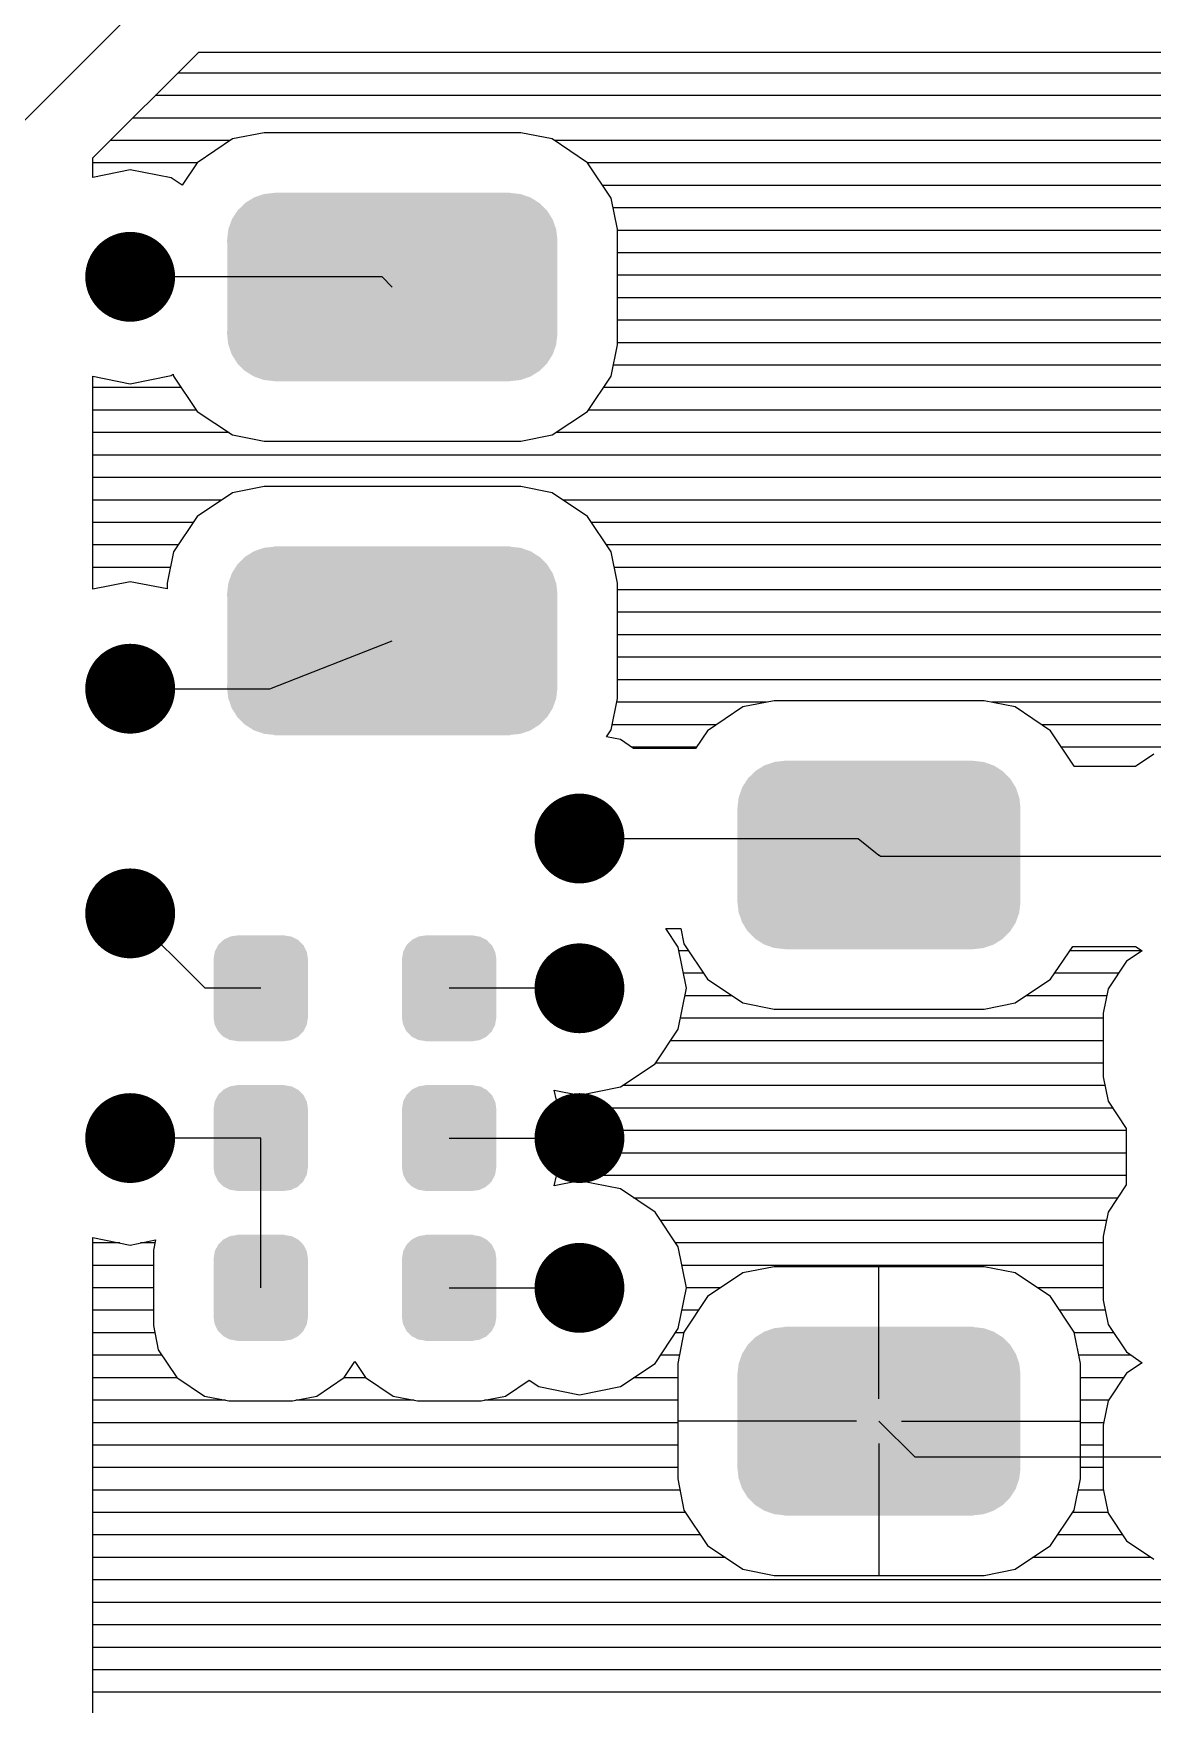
# Model space of a CAD drawing. Extents: x 295 to 953, y 10 to 290.
# Drawn here: x 787.81 to 808.69, y 160.13 to 191.31 of the extents above; entities that cross this region are included whole.
import ezdxf

# ---------------------------------------------------------------- set-up
doc = ezdxf.new("R2010")
doc.units = 0
doc.header["$LTSCALE"] = 5
doc.header["$MEASUREMENT"] = 0
doc.layers.get('0').update_dxf_attribs({"linetype": 'CONTINUOUS', "lineweight": 25})
doc.layers.add('DV-DPO-A6_BOT', color=7, linetype='CONTINUOUS')

msp = doc.modelspace()

# ---------------------------------------------------------------- linework, layer by layer
at = {"const_width": 0.838}
for points in [[(790.031, 186.767, -1), (789.193, 186.767, -1)], [(790.031, 179.084, -1), (789.193, 179.084, -1)], [(798.413, 176.29, -1), (797.575, 176.29, -1)], [(790.031, 174.893, -1), (789.193, 174.893, -1)], [(798.413, 173.496, -1), (797.575, 173.496, -1)], [(790.031, 170.702, -1), (789.193, 170.702, -1)], [(798.413, 170.702, -1), (797.575, 170.702, -1)], [(798.413, 167.908, -1), (797.575, 167.908, -1)]]:
    msp.add_lwpolyline(points, format="xyb", close=True, dxfattribs=at)
for points in [[(797.077, 188.248), (796.897, 188.311), (791.924, 188.248), (792.108, 188.311)], [(796.897, 188.311), (796.886, 188.312), (792.108, 188.311), (792.111, 188.312)], [(796.886, 188.312), (796.7, 188.333), (792.111, 188.312), (792.303, 188.333)], [(796.7, 188.333), (796.7, 188.337), (792.303, 188.333), (792.303, 188.337)], [(797.494, 187.838), (797.392, 188.001), (791.508, 187.838), (791.612, 188.001)], [(797.392, 188.001), (797.387, 188.005), (791.612, 188.001), (791.615, 188.005)], [(797.387, 188.005), (797.252, 188.141), (791.615, 188.005), (791.752, 188.141)], [(797.252, 188.141), (797.246, 188.144), (791.752, 188.141), (791.755, 188.144)], [(797.246, 188.144), (797.084, 188.246), (791.755, 188.144), (791.92, 188.246)], [(797.084, 188.246), (797.077, 188.248), (791.92, 188.246), (791.924, 188.248)], [(797.56, 187.651), (797.497, 187.833), (791.442, 187.651), (791.507, 187.833)], [(797.497, 187.833), (797.494, 187.838), (791.507, 187.833), (791.508, 187.838)], [(797.583, 187.454), (797.562, 187.646), (791.42, 187.454), (791.442, 187.646)], [(797.58, 187.384), (797.583, 187.454), (791.422, 187.384), (791.42, 187.454)], [(797.58, 185.77), (797.58, 187.384), (791.422, 185.77), (791.422, 187.384)], [(797.562, 187.646), (797.56, 187.651), (791.442, 187.646), (791.442, 187.651)], [(797.583, 185.7), (797.58, 185.77), (791.42, 185.7), (791.422, 185.77)], [(797.561, 185.509), (797.583, 185.7), (791.441, 185.509), (791.42, 185.7)], [(797.561, 185.503), (797.561, 185.509), (791.443, 185.503), (791.441, 185.509)], [(797.496, 185.321), (797.561, 185.503), (791.506, 185.321), (791.443, 185.503)], [(797.494, 185.316), (797.496, 185.321), (791.509, 185.316), (791.506, 185.321)], [(797.391, 185.154), (797.494, 185.316), (791.611, 185.154), (791.509, 185.316)], [(797.388, 185.149), (797.391, 185.154), (791.615, 185.149), (791.611, 185.154)], [(797.251, 185.013), (797.388, 185.149), (791.751, 185.013), (791.615, 185.149)], [(797.247, 185.01), (797.251, 185.013), (791.757, 185.01), (791.751, 185.013)], [(797.083, 184.908), (797.247, 185.01), (791.919, 184.908), (791.757, 185.01)], [(797.079, 184.906), (797.083, 184.908), (791.926, 184.906), (791.919, 184.908)], [(796.895, 184.843), (797.079, 184.906), (792.106, 184.843), (791.926, 184.906)], [(796.892, 184.842), (796.895, 184.843), (792.117, 184.842), (792.106, 184.843)], [(796.7, 184.821), (796.892, 184.842), (792.303, 184.821), (792.117, 184.842)], [(796.7, 184.817), (796.7, 184.821), (792.303, 184.817), (792.303, 184.821)], [(796.7, 181.733), (796.7, 181.738), (792.303, 181.733), (792.303, 181.738)], [(797.387, 181.406), (797.252, 181.541), (791.615, 181.406), (791.752, 181.541)], [(797.252, 181.541), (797.246, 181.545), (791.752, 181.541), (791.755, 181.545)], [(797.246, 181.545), (797.084, 181.647), (791.755, 181.545), (791.92, 181.647)], [(797.084, 181.647), (797.077, 181.649), (791.92, 181.647), (791.924, 181.649)], [(797.077, 181.649), (796.897, 181.712), (791.924, 181.649), (792.108, 181.712)], [(796.897, 181.712), (796.886, 181.713), (792.108, 181.712), (792.111, 181.713)], [(796.886, 181.713), (796.7, 181.733), (792.111, 181.713), (792.303, 181.733)], [(797.56, 181.052), (797.497, 181.233), (791.442, 181.052), (791.507, 181.233)], [(797.497, 181.233), (797.494, 181.238), (791.507, 181.233), (791.508, 181.238)], [(797.494, 181.238), (797.392, 181.401), (791.508, 181.238), (791.612, 181.401)], [(797.392, 181.401), (797.387, 181.406), (791.612, 181.401), (791.615, 181.406)], [(797.583, 180.855), (797.562, 181.046), (791.42, 180.855), (791.442, 181.046)], [(797.58, 180.785), (797.583, 180.855), (791.422, 180.785), (791.42, 180.855)], [(797.562, 181.046), (797.56, 181.052), (791.442, 181.046), (791.442, 181.052)], [(797.58, 179.17), (797.58, 180.785), (791.422, 179.17), (791.422, 180.785)], [(797.583, 179.1), (797.58, 179.17), (791.42, 179.1), (791.422, 179.17)], [(797.561, 178.909), (797.583, 179.1), (791.441, 178.909), (791.42, 179.1)], [(797.561, 178.904), (797.561, 178.909), (791.443, 178.904), (791.441, 178.909)], [(797.496, 178.722), (797.561, 178.904), (791.506, 178.722), (791.443, 178.904)], [(797.494, 178.717), (797.496, 178.722), (791.509, 178.717), (791.506, 178.722)], [(797.391, 178.554), (797.494, 178.717), (791.611, 178.554), (791.509, 178.717)], [(797.388, 178.55), (797.391, 178.554), (791.615, 178.55), (791.611, 178.554)], [(797.251, 178.414), (797.388, 178.55), (791.751, 178.414), (791.615, 178.55)], [(797.247, 178.411), (797.251, 178.414), (791.757, 178.411), (791.751, 178.414)], [(797.083, 178.309), (797.247, 178.411), (791.919, 178.309), (791.757, 178.411)], [(797.079, 178.306), (797.083, 178.309), (791.926, 178.306), (791.919, 178.309)], [(796.895, 178.244), (797.079, 178.306), (792.106, 178.244), (791.926, 178.306)], [(796.892, 178.242), (796.895, 178.244), (792.117, 178.242), (792.106, 178.244)], [(796.7, 178.222), (796.892, 178.242), (792.303, 178.222), (792.117, 178.242)], [(796.7, 178.217), (796.7, 178.222), (792.303, 178.217), (792.303, 178.222)], [(805.713, 177.655), (805.539, 177.716), (801.448, 177.655), (801.628, 177.716)], [(805.539, 177.716), (805.518, 177.719), (801.628, 177.716), (801.635, 177.719)], [(805.518, 177.719), (805.342, 177.739), (801.635, 177.719), (801.822, 177.739)], [(805.342, 177.739), (805.342, 177.742), (801.822, 177.739), (801.822, 177.742)], [(806.131, 177.246), (806.033, 177.404), (801.031, 177.246), (801.133, 177.404)], [(806.033, 177.404), (806.024, 177.412), (801.133, 177.404), (801.138, 177.412)], [(806.024, 177.412), (805.893, 177.545), (801.138, 177.412), (801.272, 177.545)], [(805.893, 177.545), (805.883, 177.551), (801.272, 177.545), (801.279, 177.551)], [(805.883, 177.551), (805.726, 177.651), (801.279, 177.551), (801.44, 177.651)], [(805.726, 177.651), (805.713, 177.655), (801.44, 177.651), (801.448, 177.655)], [(806.198, 177.059), (806.137, 177.236), (800.965, 177.059), (801.028, 177.236)], [(806.137, 177.236), (806.131, 177.246), (801.028, 177.236), (801.031, 177.246)], [(806.222, 176.862), (806.201, 177.049), (800.942, 176.862), (800.963, 177.049)], [(806.222, 176.86), (806.222, 176.862), (800.942, 176.86), (800.942, 176.862)], [(806.222, 175.105), (806.222, 176.86), (800.942, 175.105), (800.942, 176.86)], [(806.201, 177.049), (806.198, 177.059), (800.963, 177.049), (800.965, 177.059)], [(806.222, 175.102), (806.222, 175.105), (800.942, 175.102), (800.942, 175.105)], [(806.2, 174.916), (806.222, 175.102), (800.962, 174.916), (800.942, 175.102)], [(806.199, 174.905), (806.2, 174.916), (800.966, 174.905), (800.962, 174.916)], [(806.136, 174.729), (806.199, 174.905), (801.027, 174.729), (800.966, 174.905)], [(806.133, 174.719), (806.136, 174.729), (801.033, 174.719), (801.027, 174.729)], [(806.031, 174.56), (806.133, 174.719), (801.131, 174.56), (801.033, 174.719)], [(792.903, 174.184), (792.849, 174.294), (791.192, 174.184), (791.25, 174.294)], [(792.849, 174.294), (792.837, 174.307), (791.25, 174.294), (791.257, 174.307)], [(792.837, 174.307), (792.751, 174.394), (791.257, 174.307), (791.348, 174.394)], [(792.751, 174.394), (792.734, 174.403), (791.348, 174.394), (791.358, 174.403)], [(792.734, 174.403), (792.628, 174.459), (791.358, 174.403), (791.474, 174.459)], [(792.628, 174.459), (792.599, 174.463), (791.474, 174.459), (791.484, 174.463)], [(792.599, 174.463), (792.49, 174.481), (791.484, 174.463), (791.607, 174.481)], [(792.49, 174.481), (792.49, 174.485), (791.607, 174.481), (791.607, 174.485)], [(796.417, 174.184), (796.364, 174.294), (794.706, 174.184), (794.765, 174.294)], [(796.364, 174.294), (796.351, 174.307), (794.765, 174.294), (794.772, 174.307)], [(796.351, 174.307), (796.266, 174.394), (794.772, 174.307), (794.863, 174.394)], [(796.266, 174.394), (796.249, 174.403), (794.863, 174.394), (794.873, 174.403)], [(796.249, 174.403), (796.142, 174.459), (794.873, 174.403), (794.989, 174.459)], [(796.142, 174.459), (796.114, 174.463), (794.989, 174.459), (794.999, 174.463)], [(796.114, 174.463), (796.005, 174.481), (794.999, 174.463), (795.122, 174.481)], [(796.005, 174.481), (796.005, 174.485), (795.122, 174.481), (795.122, 174.485)], [(806.026, 174.552), (806.031, 174.56), (801.139, 174.552), (801.131, 174.56)], [(805.891, 174.42), (806.026, 174.552), (801.271, 174.42), (801.139, 174.552)], [(805.885, 174.413), (805.891, 174.42), (801.281, 174.413), (801.271, 174.42)], [(805.724, 174.314), (805.885, 174.413), (801.438, 174.314), (801.281, 174.413)], [(805.716, 174.309), (805.724, 174.314), (801.451, 174.309), (801.438, 174.314)], [(805.535, 174.248), (805.716, 174.309), (801.625, 174.248), (801.451, 174.309)], [(792.928, 174.046), (792.91, 174.169), (791.168, 174.046), (791.189, 174.169)], [(792.928, 174.043), (792.928, 174.046), (791.168, 174.043), (791.168, 174.046)], [(792.928, 172.948), (792.928, 174.043), (791.168, 172.948), (791.168, 174.043)], [(792.91, 174.169), (792.903, 174.184), (791.189, 174.169), (791.192, 174.184)], [(796.443, 174.046), (796.425, 174.169), (794.683, 174.046), (794.704, 174.169)], [(796.443, 174.043), (796.443, 174.046), (794.683, 174.043), (794.683, 174.046)], [(796.443, 172.948), (796.443, 174.043), (794.683, 172.948), (794.683, 174.043)], [(796.425, 174.169), (796.417, 174.184), (794.704, 174.169), (794.706, 174.184)], [(805.528, 174.246), (805.535, 174.248), (801.645, 174.246), (801.625, 174.248)], [(805.342, 174.226), (805.528, 174.246), (801.822, 174.226), (801.645, 174.246)], [(805.342, 174.222), (805.342, 174.226), (801.822, 174.222), (801.822, 174.226)], [(792.928, 172.945), (792.928, 172.948), (791.168, 172.945), (791.168, 172.948)], [(792.908, 172.822), (792.928, 172.945), (791.187, 172.822), (791.168, 172.945)], [(792.905, 172.808), (792.908, 172.822), (791.194, 172.808), (791.187, 172.822)], [(792.846, 172.697), (792.905, 172.808), (791.248, 172.697), (791.194, 172.808)], [(792.84, 172.684), (792.846, 172.697), (791.26, 172.684), (791.248, 172.697)], [(796.443, 172.945), (796.443, 172.948), (794.683, 172.945), (794.683, 172.948)], [(796.422, 172.822), (796.443, 172.945), (794.702, 172.822), (794.683, 172.945)], [(796.42, 172.808), (796.422, 172.822), (794.709, 172.808), (794.702, 172.822)], [(796.361, 172.697), (796.42, 172.808), (794.763, 172.697), (794.709, 172.808)], [(796.354, 172.684), (796.361, 172.697), (794.775, 172.684), (794.763, 172.697)], [(792.748, 172.597), (792.84, 172.684), (791.345, 172.597), (791.26, 172.684)], [(792.739, 172.588), (792.748, 172.597), (791.363, 172.588), (791.345, 172.597)], [(792.622, 172.532), (792.739, 172.588), (791.469, 172.532), (791.363, 172.588)], [(792.613, 172.528), (792.622, 172.532), (791.498, 172.528), (791.469, 172.532)], [(792.49, 172.51), (792.613, 172.528), (791.607, 172.51), (791.498, 172.528)], [(792.49, 172.507), (792.49, 172.51), (791.607, 172.507), (791.607, 172.51)], [(796.263, 172.597), (796.354, 172.684), (794.86, 172.597), (794.775, 172.684)], [(796.254, 172.588), (796.263, 172.597), (794.877, 172.588), (794.86, 172.597)], [(796.137, 172.532), (796.254, 172.588), (794.984, 172.532), (794.877, 172.588)], [(796.128, 172.528), (796.137, 172.532), (795.013, 172.528), (794.984, 172.532)], [(796.005, 172.51), (796.128, 172.528), (795.122, 172.51), (795.013, 172.528)], [(796.005, 172.507), (796.005, 172.51), (795.122, 172.507), (795.122, 172.51)], [(792.903, 171.39), (792.849, 171.5), (791.192, 171.39), (791.25, 171.5)], [(792.849, 171.5), (792.837, 171.513), (791.25, 171.5), (791.257, 171.513)], [(792.837, 171.513), (792.751, 171.6), (791.257, 171.513), (791.348, 171.6)], [(792.751, 171.6), (792.734, 171.609), (791.348, 171.6), (791.358, 171.609)], [(792.734, 171.609), (792.628, 171.665), (791.358, 171.609), (791.474, 171.665)], [(792.628, 171.665), (792.599, 171.669), (791.474, 171.665), (791.484, 171.669)], [(792.599, 171.669), (792.49, 171.687), (791.484, 171.669), (791.607, 171.687)], [(792.49, 171.687), (792.49, 171.691), (791.607, 171.687), (791.607, 171.691)], [(796.417, 171.39), (796.364, 171.5), (794.706, 171.39), (794.765, 171.5)], [(796.364, 171.5), (796.351, 171.513), (794.765, 171.5), (794.772, 171.513)], [(796.351, 171.513), (796.266, 171.6), (794.772, 171.513), (794.863, 171.6)], [(796.266, 171.6), (796.249, 171.609), (794.863, 171.6), (794.873, 171.609)], [(796.249, 171.609), (796.142, 171.665), (794.873, 171.609), (794.989, 171.665)], [(796.142, 171.665), (796.114, 171.669), (794.989, 171.665), (794.999, 171.669)], [(796.114, 171.669), (796.005, 171.687), (794.999, 171.669), (795.122, 171.687)], [(796.005, 171.687), (796.005, 171.691), (795.122, 171.687), (795.122, 171.691)], [(792.928, 171.252), (792.91, 171.375), (791.168, 171.252), (791.189, 171.375)], [(792.928, 171.249), (792.928, 171.252), (791.168, 171.249), (791.168, 171.252)], [(792.928, 170.154), (792.928, 171.249), (791.168, 170.154), (791.168, 171.249)], [(792.91, 171.375), (792.903, 171.39), (791.189, 171.375), (791.192, 171.39)], [(796.443, 171.252), (796.425, 171.375), (794.683, 171.252), (794.704, 171.375)], [(796.443, 171.249), (796.443, 171.252), (794.683, 171.249), (794.683, 171.252)], [(796.443, 170.154), (796.443, 171.249), (794.683, 170.154), (794.683, 171.249)], [(796.425, 171.375), (796.417, 171.39), (794.704, 171.375), (794.706, 171.39)], [(792.928, 170.151), (792.928, 170.154), (791.168, 170.151), (791.168, 170.154)], [(792.908, 170.028), (792.928, 170.151), (791.187, 170.028), (791.168, 170.151)], [(792.905, 170.014), (792.908, 170.028), (791.194, 170.014), (791.187, 170.028)], [(792.846, 169.903), (792.905, 170.014), (791.248, 169.903), (791.194, 170.014)], [(792.84, 169.89), (792.846, 169.903), (791.26, 169.89), (791.248, 169.903)], [(796.443, 170.151), (796.443, 170.154), (794.683, 170.151), (794.683, 170.154)], [(796.422, 170.028), (796.443, 170.151), (794.702, 170.028), (794.683, 170.151)], [(796.42, 170.014), (796.422, 170.028), (794.709, 170.014), (794.702, 170.028)], [(796.361, 169.903), (796.42, 170.014), (794.763, 169.903), (794.709, 170.014)], [(796.354, 169.89), (796.361, 169.903), (794.775, 169.89), (794.763, 169.903)], [(792.748, 169.803), (792.84, 169.89), (791.345, 169.803), (791.26, 169.89)], [(792.739, 169.794), (792.748, 169.803), (791.363, 169.794), (791.345, 169.803)], [(792.622, 169.738), (792.739, 169.794), (791.469, 169.738), (791.363, 169.794)], [(792.613, 169.734), (792.622, 169.738), (791.498, 169.734), (791.469, 169.738)], [(792.49, 169.716), (792.613, 169.734), (791.607, 169.716), (791.498, 169.734)], [(792.49, 169.713), (792.49, 169.716), (791.607, 169.713), (791.607, 169.716)], [(796.263, 169.803), (796.354, 169.89), (794.86, 169.803), (794.775, 169.89)], [(796.254, 169.794), (796.263, 169.803), (794.877, 169.794), (794.86, 169.803)], [(796.137, 169.738), (796.254, 169.794), (794.984, 169.738), (794.877, 169.794)], [(796.128, 169.734), (796.137, 169.738), (795.013, 169.734), (794.984, 169.738)], [(796.005, 169.716), (796.128, 169.734), (795.122, 169.716), (795.013, 169.734)], [(796.005, 169.713), (796.005, 169.716), (795.122, 169.713), (795.122, 169.716)], [(792.903, 168.596), (792.849, 168.706), (791.192, 168.596), (791.25, 168.706)], [(792.849, 168.706), (792.837, 168.719), (791.25, 168.706), (791.257, 168.719)], [(792.837, 168.719), (792.751, 168.806), (791.257, 168.719), (791.348, 168.806)], [(792.751, 168.806), (792.734, 168.815), (791.348, 168.806), (791.358, 168.815)], [(792.734, 168.815), (792.628, 168.871), (791.358, 168.815), (791.474, 168.871)], [(792.628, 168.871), (792.599, 168.875), (791.474, 168.871), (791.484, 168.875)], [(792.599, 168.875), (792.49, 168.893), (791.484, 168.875), (791.607, 168.893)], [(792.49, 168.893), (792.49, 168.897), (791.607, 168.893), (791.607, 168.897)], [(796.417, 168.596), (796.364, 168.706), (794.706, 168.596), (794.765, 168.706)], [(796.364, 168.706), (796.351, 168.719), (794.765, 168.706), (794.772, 168.719)], [(796.351, 168.719), (796.266, 168.806), (794.772, 168.719), (794.863, 168.806)], [(796.266, 168.806), (796.249, 168.815), (794.863, 168.806), (794.873, 168.815)], [(796.249, 168.815), (796.142, 168.871), (794.873, 168.815), (794.989, 168.871)], [(796.142, 168.871), (796.114, 168.875), (794.989, 168.871), (794.999, 168.875)], [(796.114, 168.875), (796.005, 168.893), (794.999, 168.875), (795.122, 168.893)], [(796.005, 168.893), (796.005, 168.897), (795.122, 168.893), (795.122, 168.897)], [(792.928, 168.458), (792.91, 168.581), (791.168, 168.458), (791.189, 168.581)], [(792.928, 168.455), (792.928, 168.458), (791.168, 168.455), (791.168, 168.458)], [(792.928, 167.36), (792.928, 168.455), (791.168, 167.36), (791.168, 168.455)], [(792.91, 168.581), (792.903, 168.596), (791.189, 168.581), (791.192, 168.596)], [(796.443, 168.458), (796.425, 168.581), (794.683, 168.458), (794.704, 168.581)], [(796.443, 168.455), (796.443, 168.458), (794.683, 168.455), (794.683, 168.458)], [(796.443, 167.36), (796.443, 168.455), (794.683, 167.36), (794.683, 168.455)], [(796.425, 168.581), (796.417, 168.596), (794.704, 168.581), (794.706, 168.596)], [(792.928, 167.357), (792.928, 167.36), (791.168, 167.357), (791.168, 167.36)], [(792.908, 167.234), (792.928, 167.357), (791.187, 167.234), (791.168, 167.357)], [(792.905, 167.22), (792.908, 167.234), (791.194, 167.22), (791.187, 167.234)], [(792.846, 167.109), (792.905, 167.22), (791.248, 167.109), (791.194, 167.22)], [(792.84, 167.096), (792.846, 167.109), (791.26, 167.096), (791.248, 167.109)], [(792.748, 167.009), (792.84, 167.096), (791.345, 167.009), (791.26, 167.096)], [(796.443, 167.357), (796.443, 167.36), (794.683, 167.357), (794.683, 167.36)], [(796.422, 167.234), (796.443, 167.357), (794.702, 167.234), (794.683, 167.357)], [(796.42, 167.22), (796.422, 167.234), (794.709, 167.22), (794.702, 167.234)], [(796.361, 167.109), (796.42, 167.22), (794.763, 167.109), (794.709, 167.22)], [(796.354, 167.096), (796.361, 167.109), (794.775, 167.096), (794.763, 167.109)], [(796.263, 167.009), (796.354, 167.096), (794.86, 167.009), (794.775, 167.096)], [(805.883, 166.99), (805.726, 167.089), (801.279, 166.99), (801.44, 167.089)], [(805.726, 167.089), (805.713, 167.094), (801.44, 167.089), (801.448, 167.094)], [(805.713, 167.094), (805.539, 167.155), (801.448, 167.094), (801.628, 167.155)], [(805.539, 167.155), (805.518, 167.157), (801.628, 167.155), (801.635, 167.157)], [(805.518, 167.157), (805.342, 167.177), (801.635, 167.157), (801.822, 167.177)], [(805.342, 167.177), (805.342, 167.181), (801.822, 167.177), (801.822, 167.181)], [(792.739, 167), (792.748, 167.009), (791.363, 167), (791.345, 167.009)], [(792.622, 166.944), (792.739, 167), (791.469, 166.944), (791.363, 167)], [(792.613, 166.94), (792.622, 166.944), (791.498, 166.94), (791.469, 166.944)], [(792.49, 166.922), (792.613, 166.94), (791.607, 166.922), (791.498, 166.94)], [(792.49, 166.919), (792.49, 166.922), (791.607, 166.919), (791.607, 166.922)], [(796.254, 167), (796.263, 167.009), (794.877, 167), (794.86, 167.009)], [(796.137, 166.944), (796.254, 167), (794.984, 166.944), (794.877, 167)], [(796.128, 166.94), (796.137, 166.944), (795.013, 166.94), (794.984, 166.944)], [(796.005, 166.922), (796.128, 166.94), (795.122, 166.922), (795.013, 166.94)], [(796.005, 166.919), (796.005, 166.922), (795.122, 166.919), (795.122, 166.922)], [(806.131, 166.684), (806.033, 166.843), (801.031, 166.684), (801.133, 166.843)], [(806.033, 166.843), (806.024, 166.851), (801.133, 166.843), (801.138, 166.851)], [(806.024, 166.851), (805.893, 166.983), (801.138, 166.851), (801.272, 166.983)], [(805.893, 166.983), (805.883, 166.99), (801.272, 166.983), (801.279, 166.99)], [(806.222, 166.301), (806.201, 166.487), (800.942, 166.301), (800.963, 166.487)], [(806.201, 166.487), (806.198, 166.498), (800.963, 166.487), (800.965, 166.498)], [(806.198, 166.498), (806.137, 166.675), (800.965, 166.498), (801.028, 166.675)], [(806.137, 166.675), (806.131, 166.684), (801.028, 166.675), (801.031, 166.684)], [(806.222, 166.298), (806.222, 166.301), (800.942, 166.298), (800.942, 166.301)], [(806.222, 164.544), (806.222, 166.298), (800.942, 164.544), (800.942, 166.298)], [(806.222, 164.541), (806.222, 164.544), (800.942, 164.541), (800.942, 164.544)], [(806.2, 164.355), (806.222, 164.541), (800.962, 164.355), (800.942, 164.541)], [(806.199, 164.344), (806.2, 164.355), (800.966, 164.344), (800.962, 164.355)], [(806.136, 164.167), (806.199, 164.344), (801.027, 164.167), (800.966, 164.344)], [(806.133, 164.158), (806.136, 164.167), (801.033, 164.158), (801.027, 164.167)], [(806.031, 163.999), (806.133, 164.158), (801.131, 163.999), (801.033, 164.158)], [(806.026, 163.991), (806.031, 163.999), (801.139, 163.991), (801.131, 163.999)], [(805.891, 163.858), (806.026, 163.991), (801.271, 163.858), (801.139, 163.991)], [(805.885, 163.852), (805.891, 163.858), (801.281, 163.852), (801.271, 163.858)], [(805.724, 163.753), (805.885, 163.852), (801.438, 163.753), (801.281, 163.852)], [(805.716, 163.748), (805.724, 163.753), (801.451, 163.748), (801.438, 163.753)], [(805.535, 163.687), (805.716, 163.748), (801.625, 163.687), (801.451, 163.748)], [(805.528, 163.685), (805.535, 163.687), (801.645, 163.685), (801.625, 163.687)], [(805.342, 163.665), (805.528, 163.685), (801.822, 163.665), (801.645, 163.685)], [(805.342, 163.661), (805.342, 163.665), (801.822, 163.661), (801.822, 163.665)]]:
    msp.add_solid(points)
at = {"layer": 'DV-DPO-A6_BOT'}
for p, q in [((787.516, 189.561), (790.31, 192.355)), ((788.913, 188.986), (790.892, 190.958)), ((790.892, 190.958), (824.218, 190.958)), ((823.358, 190.567), (790.5, 190.567)), ((823.05, 190.148), (790.081, 190.148)), ((822.911, 189.729), (789.662, 189.729)), ((791.484, 189.31), (789.243, 189.31)), ((791.523, 189.338), (790.864, 188.896)), ((792.11, 189.455), (791.523, 189.338)), ((796.899, 189.455), (792.11, 189.455)), ((797.485, 189.338), (796.899, 189.455)), ((798.145, 188.896), (797.485, 189.338)), ((814.696, 189.31), (797.525, 189.31)), ((788.913, 188.622), (788.913, 188.986)), ((790.858, 188.891), (788.913, 188.891)), ((789.612, 188.762), (788.913, 188.622)), ((790.377, 188.611), (789.612, 188.762)), ((790.584, 188.477), (790.377, 188.611)), ((790.864, 188.896), (790.584, 188.477)), ((798.586, 188.237), (798.145, 188.896)), ((814.071, 188.891), (798.15, 188.891)), ((813.78, 188.471), (798.43, 188.471)), ((798.704, 187.656), (798.586, 188.237)), ((813.579, 188.052), (798.62, 188.052)), ((798.704, 185.499), (798.704, 187.656)), ((813.501, 187.633), (798.704, 187.633)), ((813.517, 187.214), (798.704, 187.214)), ((794.311, 186.767), (789.612, 186.767)), ((794.501, 186.577), (794.311, 186.767)), ((811.986, 186.795), (798.704, 186.795)), ((811.539, 186.376), (798.704, 186.376)), ((811.321, 185.957), (798.704, 185.957)), ((798.586, 184.917), (798.704, 185.499)), ((811.254, 185.538), (798.704, 185.538)), ((788.913, 180.939), (788.913, 184.912)), ((788.913, 184.912), (789.612, 184.772)), ((789.612, 184.772), (790.377, 184.929)), ((790.377, 184.929), (790.417, 184.951)), ((790.417, 184.951), (790.422, 184.917)), ((790.422, 184.917), (790.864, 184.258)), ((798.145, 184.258), (798.586, 184.917)), ((811.254, 185.119), (798.625, 185.119)), ((790.567, 184.7), (788.913, 184.7)), ((811.254, 184.7), (798.441, 184.7)), ((790.847, 184.28), (788.913, 184.28)), ((790.864, 184.258), (791.523, 183.817)), ((797.485, 183.817), (798.145, 184.258)), ((811.288, 184.28), (798.162, 184.28)), ((791.456, 183.861), (788.913, 183.861)), ((791.523, 183.817), (792.11, 183.699)), ((792.11, 183.699), (796.899, 183.699)), ((796.899, 183.699), (797.485, 183.817)), ((811.433, 183.861), (797.552, 183.861)), ((811.735, 183.442), (788.913, 183.442)), ((811.651, 183.023), (788.913, 183.023)), ((791.523, 182.738), (790.864, 182.297)), ((792.11, 182.856), (791.523, 182.738)), ((796.899, 182.856), (792.11, 182.856)), ((797.485, 182.738), (796.899, 182.856)), ((798.145, 182.297), (797.485, 182.738)), ((791.322, 182.604), (788.913, 182.604)), ((811.372, 182.604), (797.687, 182.604)), ((790.791, 182.185), (788.913, 182.185)), ((790.864, 182.297), (790.422, 181.637)), ((798.586, 181.637), (798.145, 182.297)), ((811.271, 182.185), (798.217, 182.185)), ((790.512, 181.766), (788.913, 181.766)), ((811.254, 181.766), (798.497, 181.766)), ((790.422, 181.637), (790.305, 181.051)), ((798.704, 181.051), (798.586, 181.637)), ((790.366, 181.347), (788.913, 181.347)), ((811.254, 181.347), (798.642, 181.347)), ((789.612, 181.079), (788.913, 180.939)), ((790.305, 180.944), (789.612, 181.079)), ((790.305, 181.051), (790.305, 180.944)), ((798.704, 178.899), (798.704, 181.051)), ((811.254, 180.928), (798.704, 180.928)), ((811.338, 180.509), (798.704, 180.509)), ((792.216, 179.084), (794.501, 179.978)), ((811.601, 180.089), (798.704, 180.089)), ((812.115, 179.67), (798.704, 179.67)), ((819.089, 179.251), (798.704, 179.251)), ((789.612, 179.084), (792.216, 179.084)), ((798.586, 178.318), (798.704, 178.899)), ((801.481, 178.832), (798.687, 178.832)), ((801.045, 178.743), (800.386, 178.301)), ((801.626, 178.86), (801.045, 178.743)), ((805.543, 178.86), (801.626, 178.86)), ((806.124, 178.743), (805.543, 178.86)), ((819.105, 178.832), (805.689, 178.832)), ((806.784, 178.301), (806.124, 178.743)), ((798.497, 178.184), (798.586, 178.318)), ((800.548, 178.413), (798.603, 178.413)), ((819.189, 178.413), (806.622, 178.413)), ((798.759, 178.134), (798.497, 178.184)), ((799.005, 177.966), (798.759, 178.134)), ((800.386, 178.301), (800.162, 177.966)), ((807.225, 177.642), (806.784, 178.301)), ((800.179, 177.994), (798.966, 177.994)), ((800.162, 177.966), (799.005, 177.966)), ((819.424, 177.994), (806.991, 177.994)), ((808.712, 177.865), (808.365, 177.631)), ((807.231, 177.631), (807.225, 177.642)), ((808.365, 177.631), (807.231, 177.631)), ((797.994, 176.29), (803.196, 176.29)), ((803.196, 176.29), (803.582, 175.982)), ((803.61, 175.954), (803.582, 175.982)), ((809.868, 175.954), (803.61, 175.954)), ((791.009, 173.496), (789.612, 174.893)), ((799.603, 174.613), (799.883, 174.613)), ((799.838, 174.261), (799.603, 174.613)), ((799.883, 174.613), (799.944, 174.323)), ((799.989, 173.496), (799.838, 174.261)), ((799.944, 174.323), (800.386, 173.663)), ((806.784, 173.663), (807.197, 174.278)), ((807.197, 174.278), (808.365, 174.278)), ((808.365, 174.278), (808.494, 174.194)), ((800.028, 174.194), (799.849, 174.194)), ((808.494, 174.194), (807.141, 174.194)), ((808.198, 173.999), (807.857, 173.484)), ((808.494, 174.194), (808.198, 173.999)), ((800.307, 173.775), (799.933, 173.775)), ((800.386, 173.663), (801.045, 173.222)), ((806.124, 173.222), (806.784, 173.663)), ((808.052, 173.775), (806.862, 173.775)), ((792.048, 173.496), (791.009, 173.496)), ((797.994, 173.496), (795.563, 173.496)), ((799.838, 172.736), (799.989, 173.496)), ((800.844, 173.356), (799.961, 173.356)), ((807.829, 173.356), (806.326, 173.356)), ((807.857, 173.484), (807.762, 173.032)), ((801.045, 173.222), (801.626, 173.104)), ((801.626, 173.104), (805.543, 173.104)), ((805.543, 173.104), (806.124, 173.222)), ((807.762, 173.032), (807.762, 171.842)), ((799.408, 172.087), (799.838, 172.736)), ((807.762, 172.937), (799.877, 172.937)), ((807.762, 172.518), (799.698, 172.518)), ((798.759, 171.657), (799.408, 172.087)), ((807.762, 172.099), (799.413, 172.099)), ((807.762, 171.842), (807.857, 171.389)), ((797.564, 171.406), (797.525, 171.596)), ((797.525, 171.596), (797.994, 171.501)), ((797.994, 171.501), (798.759, 171.657)), ((807.795, 171.68), (798.799, 171.68)), ((797.564, 169.998), (797.564, 171.406)), ((807.941, 171.26), (797.564, 171.26)), ((807.857, 171.389), (808.192, 170.88)), ((808.192, 170.841), (797.564, 170.841)), ((808.192, 170.88), (808.192, 169.83)), ((792.048, 170.702), (789.612, 170.702)), ((792.048, 167.908), (792.048, 170.702)), ((795.563, 170.702), (797.994, 170.702)), ((795.982, 170.702), (797.564, 170.702)), ((808.192, 170.422), (797.564, 170.422)), ((797.525, 169.808), (797.564, 169.998)), ((797.994, 169.903), (797.525, 169.808)), ((808.192, 170.003), (797.564, 170.003)), ((798.759, 169.752), (797.994, 169.903)), ((799.408, 169.321), (798.759, 169.752)), ((808.03, 169.584), (799.005, 169.584)), ((808.192, 169.83), (807.857, 169.321)), ((799.838, 168.673), (799.408, 169.321)), ((807.857, 169.321), (807.762, 168.863)), ((807.823, 169.165), (799.508, 169.165)), ((788.913, 146.534), (788.913, 168.846)), ((788.913, 168.846), (789.612, 168.707)), ((789.422, 168.746), (788.913, 168.746)), ((789.612, 168.707), (790.087, 168.802)), ((790.076, 168.746), (789.807, 168.746)), ((790.087, 168.802), (790.048, 168.612)), ((807.762, 168.746), (799.788, 168.746)), ((799.989, 167.908), (799.838, 168.673)), ((807.762, 168.863), (807.762, 167.678)), ((790.048, 168.612), (790.048, 167.204)), ((790.048, 168.327), (788.913, 168.327)), ((807.762, 168.327), (799.905, 168.327)), ((801.045, 168.187), (800.386, 167.746)), ((801.626, 168.299), (801.045, 168.187)), ((805.543, 168.299), (801.626, 168.299)), ((803.582, 165.84), (803.582, 168.299)), ((806.124, 168.187), (805.543, 168.299)), ((806.784, 167.746), (806.124, 168.187)), ((790.048, 167.908), (788.913, 167.908)), ((795.563, 167.908), (797.994, 167.908)), ((799.838, 167.148), (799.989, 167.908)), ((800.386, 167.746), (799.944, 167.081)), ((800.631, 167.908), (799.989, 167.908)), ((807.762, 167.908), (806.538, 167.908)), ((807.225, 167.081), (806.784, 167.746)), ((790.048, 167.489), (788.913, 167.489)), ((800.218, 167.489), (799.905, 167.489)), ((807.801, 167.489), (806.951, 167.489)), ((807.762, 167.678), (807.857, 167.226)), ((790.048, 167.204), (790.137, 166.751)), ((799.408, 166.499), (799.838, 167.148)), ((807.857, 167.226), (808.198, 166.712)), ((790.076, 167.069), (788.913, 167.069)), ((799.939, 167.069), (799.788, 167.069)), ((799.944, 167.081), (799.827, 166.499)), ((807.343, 166.499), (807.225, 167.081)), ((807.957, 167.069), (807.231, 167.069)), ((790.204, 166.65), (788.913, 166.65)), ((790.137, 166.751), (790.484, 166.237)), ((793.607, 166.237), (793.803, 166.533)), ((793.803, 166.533), (794.004, 166.237)), ((798.759, 166.069), (799.408, 166.499)), ((799.855, 166.65), (799.508, 166.65)), ((799.827, 166.499), (799.827, 164.348)), ((808.281, 166.65), (807.315, 166.65)), ((807.343, 164.348), (807.343, 166.499)), ((808.198, 166.712), (808.494, 166.511)), ((808.494, 166.511), (808.198, 166.315)), ((790.489, 166.231), (788.913, 166.231)), ((790.484, 166.237), (790.998, 165.89)), ((793.093, 165.89), (793.607, 166.237)), ((794.01, 166.231), (793.602, 166.231)), ((794.004, 166.237), (794.518, 165.89)), ((796.614, 165.89), (797.055, 166.186)), ((797.055, 166.186), (797.234, 166.069)), ((799.827, 166.231), (799.005, 166.231)), ((808.142, 166.231), (807.343, 166.231)), ((808.198, 166.315), (807.857, 165.801)), ((790.998, 165.89), (791.45, 165.801)), ((792.641, 165.801), (793.093, 165.89)), ((794.518, 165.89), (794.971, 165.801)), ((796.161, 165.801), (796.614, 165.89)), ((797.234, 166.069), (797.994, 165.913)), ((797.994, 165.913), (798.759, 166.069)), ((791.389, 165.812), (788.913, 165.812)), ((791.45, 165.801), (792.641, 165.801)), ((794.909, 165.812), (792.702, 165.812)), ((794.971, 165.801), (796.161, 165.801)), ((799.827, 165.812), (796.222, 165.812)), ((807.862, 165.812), (807.343, 165.812)), ((807.857, 165.801), (807.762, 165.348)), ((799.827, 165.393), (788.913, 165.393)), ((803.163, 165.421), (799.827, 165.421)), ((804.258, 164.75), (803.582, 165.421)), ((804.001, 165.421), (807.343, 165.421)), ((807.773, 165.393), (807.343, 165.393)), ((807.762, 165.348), (807.762, 164.158)), ((799.827, 164.974), (788.913, 164.974)), ((803.582, 165.002), (803.582, 162.543)), ((807.762, 164.974), (807.343, 164.974)), ((809.868, 164.75), (804.258, 164.75)), ((809.449, 164.75), (807.762, 164.75)), ((799.827, 164.555), (788.913, 164.555)), ((799.827, 164.348), (799.944, 163.761)), ((807.225, 163.761), (807.343, 164.348)), ((807.762, 164.555), (807.343, 164.555)), ((799.871, 164.136), (788.913, 164.136)), ((807.767, 164.136), (807.298, 164.136)), ((807.762, 164.158), (807.857, 163.705)), ((799.972, 163.717), (788.913, 163.717)), ((799.944, 163.761), (800.386, 163.102)), ((806.784, 163.102), (807.225, 163.761)), ((807.851, 163.717), (807.197, 163.717)), ((807.857, 163.705), (808.198, 163.191)), ((800.251, 163.298), (788.913, 163.298)), ((800.386, 163.102), (801.045, 162.66)), ((806.124, 162.66), (806.784, 163.102)), ((808.125, 163.298), (806.918, 163.298)), ((808.198, 163.191), (808.712, 162.845)), ((800.721, 162.878), (788.913, 162.878)), ((808.661, 162.878), (806.449, 162.878)), ((812.908, 162.459), (788.913, 162.459)), ((801.045, 162.66), (801.626, 162.543)), ((801.626, 162.543), (805.543, 162.543)), ((805.543, 162.543), (806.124, 162.66)), ((813.523, 162.04), (788.913, 162.04)), ((813.607, 161.621), (788.913, 161.621)), ((813.853, 161.202), (788.913, 161.202)), ((814.238, 160.783), (788.913, 160.783)), ((815.266, 160.364), (788.913, 160.364))]:
    msp.add_line(p, q, dxfattribs=at)

doc.saveas('drawing.dxf')
